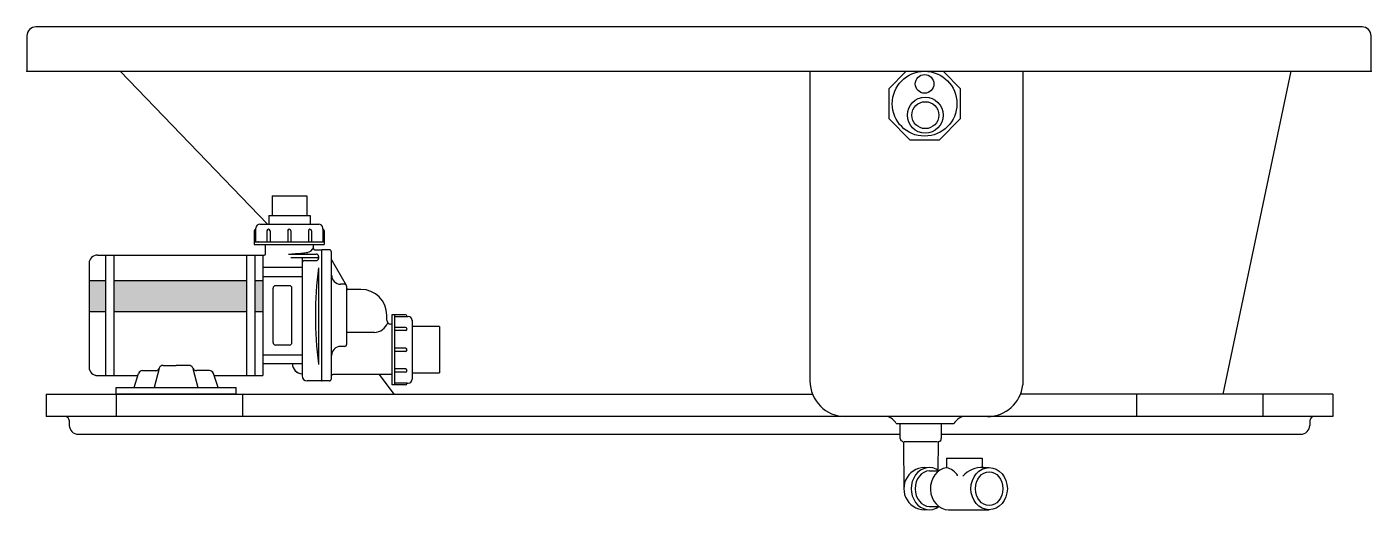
# Model space of a CAD drawing. Header units: millimetres. Extents: x -1241.34 to -1239.82, y 2261.36 to 2261.91.
import ezdxf

# ---------------------------------------------------------------- set-up
doc = ezdxf.new("R2010")
doc.units = ezdxf.units.MM
doc.layers.add('jacuzzi', color=1, linetype='Continuous')

msp = doc.modelspace()

# ---------------------------------------------------------------- hatches: boundary and pattern name
at = {"layer": 'jacuzzi'}
h = msp.add_hatch(color=256, dxfattribs=at)
h.paths.add_polyline_path([(-1241.2413, 2261.6206), (-1241.2413, 2261.5859), (-1241.0914, 2261.5859), (-1241.0914, 2261.6206)])
h.paths.add_polyline_path([(-1241.2506, 2261.6206), (-1241.2693, 2261.6206), (-1241.2693, 2261.5859), (-1241.2506, 2261.5859)])
h.paths.add_polyline_path([(-1241.0821, 2261.5859), (-1241.0728, 2261.5859), (-1241.0728, 2261.6206), (-1241.0821, 2261.6206)])

# ---------------------------------------------------------------- linework, layer by layer
for p, q in [((-1241.2343, 2261.857), (-1241.0676, 2261.6844)), ((-1240.4543, 2261.857), (-1240.4543, 2261.5073)), ((-1240.2135, 2261.857), (-1240.2135, 2261.5029)), ((-1239.9868, 2261.4923), (-1239.91, 2261.857)), ((-1241.0624, 2261.7164), (-1241.023, 2261.7164)), ((-1241.0762, 2261.6844), (-1241.0097, 2261.6844)), ((-1241.0662, 2261.6941), (-1241.0192, 2261.6941)), ((-1241.0807, 2261.6787), (-1241.0807, 2261.6799)), ((-1241.0807, 2261.6786), (-1241.0807, 2261.6799)), ((-1241.0807, 2261.6644), (-1241.0807, 2261.6786)), ((-1241.0052, 2261.6787), (-1241.0052, 2261.6799)), ((-1241.0052, 2261.6786), (-1241.0052, 2261.6799)), ((-1241.0052, 2261.6786), (-1241.0052, 2261.6644)), ((-1241.0825, 2261.6644), (-1241.0034, 2261.6644)), ((-1241.0825, 2261.6614), (-1241.0034, 2261.6614)), ((-1241.0699, 2261.6509), (-1241.0699, 2261.6614)), ((-1241.0157, 2261.657), (-1241.0157, 2261.6614)), ((-1241.0143, 2261.6556), (-1241.0063, 2261.6556)), ((-1241.0143, 2261.6555), (-1241.0063, 2261.6555)), ((-1241.0063, 2261.5074), (-1241.0063, 2261.6555)), ((-1241.0063, 2261.5074), (-1241.0063, 2261.6555)), ((-1240.998, 2261.6555), (-1241.0063, 2261.6555)), ((-1241.2693, 2261.6402), (-1241.2693, 2261.5229)), ((-1241.2693, 2261.6402), (-1241.2693, 2261.5228)), ((-1241.26, 2261.6495), (-1241.0713, 2261.6495)), ((-1241.2506, 2261.6495), (-1241.2506, 2261.5135)), ((-1241.2506, 2261.6495), (-1241.2506, 2261.5135)), ((-1241.2413, 2261.6495), (-1241.2413, 2261.5135)), ((-1241.2413, 2261.6495), (-1241.2413, 2261.5135)), ((-1241.0914, 2261.6495), (-1241.0914, 2261.5135)), ((-1241.0821, 2261.6495), (-1241.0821, 2261.5135)), ((-1241.0728, 2261.6495), (-1241.0728, 2261.5268)), ((-1241.0728, 2261.6475), (-1241.0728, 2261.5267)), ((-1241.044, 2261.6506), (-1241.0125, 2261.6506)), ((-1241.0413, 2261.6468), (-1241.0099, 2261.6468)), ((-1241.0259, 2261.6432), (-1241.0125, 2261.6432)), ((-1241.0099, 2261.648), (-1241.0099, 2261.6459)), ((-1241.0099, 2261.648), (-1241.0099, 2261.6458)), ((-1240.9952, 2261.5102), (-1240.9952, 2261.6527)), ((-1240.9783, 2261.6152), (-1240.9952, 2261.6445)), ((-1241.0728, 2261.636), (-1241.0285, 2261.636)), ((-1241.0728, 2261.6252), (-1241.0285, 2261.6252)), ((-1241.0099, 2261.6341), (-1241.0099, 2261.5259)), ((-1241.2693, 2261.6206), (-1241.2506, 2261.6206)), ((-1241.2413, 2261.6206), (-1241.0914, 2261.6206)), ((-1241.0821, 2261.6206), (-1241.0728, 2261.6206)), ((-1241.0613, 2261.5507), (-1241.0613, 2261.6121)), ((-1241.0428, 2261.6149), (-1241.0585, 2261.6149)), ((-1241.04, 2261.5507), (-1241.04, 2261.6121)), ((-1240.9807, 2261.6166), (-1240.985, 2261.6166)), ((-1240.9779, 2261.5491), (-1240.9779, 2261.6138)), ((-1240.962, 2261.6108), (-1240.9765, 2261.6108)), ((-1241.2693, 2261.5859), (-1241.2506, 2261.5859)), ((-1241.2413, 2261.5859), (-1241.0914, 2261.5859)), ((-1241.0821, 2261.5859), (-1241.0728, 2261.5859)), ((-1240.9327, 2261.576), (-1240.9327, 2261.5815)), ((-1240.927, 2261.582), (-1240.927, 2261.5029)), ((-1240.9241, 2261.582), (-1240.9241, 2261.5029)), ((-1240.9241, 2261.5802), (-1240.9086, 2261.5802)), ((-1240.9278, 2261.5715), (-1240.9283, 2261.5715)), ((-1240.9041, 2261.5758), (-1240.9041, 2261.5092)), ((-1240.9041, 2261.5757), (-1240.9041, 2261.5092)), ((-1240.873, 2261.5688), (-1240.9041, 2261.5688)), ((-1240.873, 2261.5687), (-1240.9041, 2261.5687)), ((-1240.873, 2261.5688), (-1240.873, 2261.5204)), ((-1240.873, 2261.5687), (-1240.873, 2261.5166)), ((-1241.0428, 2261.5479), (-1241.0585, 2261.5479)), ((-1240.9467, 2261.5621), (-1240.9779, 2261.5621)), ((-1241.0728, 2261.5367), (-1241.0285, 2261.5367)), ((-1241.0728, 2261.5367), (-1241.0728, 2261.5268)), ((-1241.0728, 2261.5367), (-1241.0728, 2261.5267)), ((-1241.0285, 2261.5367), (-1241.0285, 2261.5268)), ((-1241.0285, 2261.5367), (-1241.0285, 2261.5267)), ((-1240.9807, 2261.5463), (-1240.985, 2261.5463)), ((-1241.2089, 2261.519), (-1241.1942, 2261.519)), ((-1241.2089, 2261.519), (-1241.1942, 2261.519)), ((-1241.1901, 2261.5214), (-1241.1956, 2261.5001)), ((-1241.1901, 2261.5213), (-1241.1956, 2261.5001)), ((-1241.1856, 2261.5249), (-1241.171, 2261.5249)), ((-1241.1856, 2261.5248), (-1241.171, 2261.5248)), ((-1241.1565, 2261.5249), (-1241.171, 2261.5249)), ((-1241.1565, 2261.5248), (-1241.171, 2261.5248)), ((-1241.1519, 2261.5214), (-1241.1464, 2261.5001)), ((-1241.1519, 2261.5213), (-1241.1464, 2261.5001)), ((-1241.1332, 2261.519), (-1241.1478, 2261.519)), ((-1241.1332, 2261.519), (-1241.1478, 2261.519)), ((-1241.0285, 2261.5268), (-1241.0728, 2261.5268)), ((-1241.0728, 2261.5268), (-1241.0728, 2261.5135)), ((-1241.0728, 2261.5267), (-1241.0728, 2261.5135)), ((-1240.873, 2261.5241), (-1240.873, 2261.5204)), ((-1240.873, 2261.5204), (-1240.873, 2261.5167)), ((-1241.26, 2261.5135), (-1241.2141, 2261.5135)), ((-1241.26, 2261.5135), (-1241.2141, 2261.5135)), ((-1241.2185, 2261.5001), (-1241.2133, 2261.5158)), ((-1241.2185, 2261.5001), (-1241.2133, 2261.5158)), ((-1241.1235, 2261.5001), (-1241.1287, 2261.5158)), ((-1241.1235, 2261.5001), (-1241.1287, 2261.5158)), ((-1241.128, 2261.5135), (-1241.0728, 2261.5135)), ((-1241.0285, 2261.5154), (-1241.0285, 2261.5133)), ((-1241.0285, 2261.5154), (-1241.0285, 2261.5133)), ((-1241.0063, 2261.5074), (-1241.0227, 2261.5074)), ((-1240.998, 2261.5074), (-1241.0063, 2261.5074)), ((-1240.927, 2261.5145), (-1240.9937, 2261.5145)), ((-1240.9412, 2261.5145), (-1240.9247, 2261.4923)), ((-1240.9098, 2261.5047), (-1240.9241, 2261.5047)), ((-1240.9098, 2261.5047), (-1240.9086, 2261.5047)), ((-1240.9098, 2261.5047), (-1240.9086, 2261.5047)), ((-1240.873, 2261.5161), (-1240.9041, 2261.5161)), ((-1241.3177, 2261.4923), (-1240.4513, 2261.4923)), ((-1241.3177, 2261.4923), (-1241.3177, 2261.4672)), ((-1241.2388, 2261.5001), (-1241.1032, 2261.5001)), ((-1241.2388, 2261.5001), (-1241.1032, 2261.5001)), ((-1241.2388, 2261.4923), (-1241.2388, 2261.5001)), ((-1241.2388, 2261.4922), (-1241.2388, 2261.5001)), ((-1241.2388, 2261.4923), (-1241.2388, 2261.4672)), ((-1241.1032, 2261.4923), (-1241.2388, 2261.4923)), ((-1241.1032, 2261.4922), (-1241.2388, 2261.4922)), ((-1241.1032, 2261.4923), (-1241.1032, 2261.5001)), ((-1241.1032, 2261.4922), (-1241.1032, 2261.5001)), ((-1241.0957, 2261.4923), (-1241.0957, 2261.4672)), ((-1239.863, 2261.4923), (-1240.2164, 2261.4923)), ((-1240.0851, 2261.4923), (-1240.0851, 2261.4672)), ((-1239.942, 2261.4923), (-1239.942, 2261.4672)), ((-1239.942, 2261.4923), (-1239.942, 2261.4672)), ((-1239.863, 2261.4923), (-1239.863, 2261.4672)), ((-1239.863, 2261.4672), (-1241.3177, 2261.4672)), ((-1241.2917, 2261.4622), (-1241.2917, 2261.4572)), ((-1240.2914, 2261.4591), (-1240.3566, 2261.4591)), ((-1240.3521, 2261.4422), (-1240.3521, 2261.4591)), ((-1240.3056, 2261.4422), (-1240.3056, 2261.4591)), ((-1239.8891, 2261.4622), (-1239.8891, 2261.4572)), ((-1241.2817, 2261.4471), (-1240.3521, 2261.4471)), ((-1240.3056, 2261.4471), (-1239.8991, 2261.4471)), ((-1240.3486, 2261.4379), (-1240.3481, 2261.3857)), ((-1240.3478, 2261.4391), (-1240.3099, 2261.4391)), ((-1240.3092, 2261.4379), (-1240.3095, 2261.4068)), ((-1240.2997, 2261.4202), (-1240.2997, 2261.4089)), ((-1240.2997, 2261.4202), (-1240.2595, 2261.4202)), ((-1240.2595, 2261.4202), (-1240.2595, 2261.409)), ((-1240.3191, 2261.4057), (-1240.3155, 2261.4057)), ((-1240.3155, 2261.4057), (-1240.3087, 2261.4057)), ((-1240.2581, 2261.4095), (-1240.2516, 2261.4095)), ((-1240.3191, 2261.3657), (-1240.3155, 2261.3657)), ((-1240.3155, 2261.3657), (-1240.3087, 2261.3657)), ((-1240.2975, 2261.3619), (-1240.2516, 2261.3619)), ((-1240.257, 2261.3619), (-1240.2516, 2261.3619))]:
    msp.add_line(p, q, dxfattribs=at)
msp.add_lwpolyline([(-1241.3296, 2261.9071, 0.414214), (-1241.3397, 2261.8971), (-1241.3397, 2261.857), (-1239.8197, 2261.857), (-1239.8197, 2261.8971, 0.414214), (-1239.8297, 2261.9071)], format="xyb", close=True, dxfattribs=at)
for points in [[(-1240.3457, 2261.8567), (-1240.3652, 2261.8373), (-1240.3652, 2261.8036), (-1240.3414, 2261.7798), (-1240.341, 2261.7798)], [(-1240.3414, 2261.7798), (-1240.3077, 2261.7798), (-1240.2839, 2261.8036), (-1240.2839, 2261.8373), (-1240.3034, 2261.8567)], [(-1241.0624, 2261.7164), (-1241.0624, 2261.6941)], [(-1241.023, 2261.7164), (-1241.023, 2261.6941)], [(-1241.0662, 2261.6941), (-1241.0662, 2261.6844)], [(-1241.0192, 2261.6941), (-1241.0192, 2261.6844)], [(-1241.0825, 2261.6768), (-1241.0825, 2261.6614)], [(-1241.0683, 2261.6768), (-1241.0683, 2261.6644)], [(-1241.0647, 2261.6768), (-1241.0647, 2261.6644)], [(-1241.0448, 2261.6768), (-1241.0448, 2261.6644)], [(-1241.0411, 2261.6768), (-1241.0411, 2261.6644)], [(-1241.0214, 2261.6768), (-1241.0214, 2261.6644)], [(-1241.0178, 2261.6768), (-1241.0178, 2261.6644)], [(-1241.0034, 2261.6768), (-1241.0034, 2261.6614)], [(-1241.0285, 2261.6468), (-1241.0285, 2261.5367)], [(-1240.9116, 2261.582), (-1240.927, 2261.582)], [(-1240.9116, 2261.5678), (-1240.9241, 2261.5678)], [(-1240.9116, 2261.5642), (-1240.9241, 2261.5642)], [(-1240.9116, 2261.5443), (-1240.9241, 2261.5443)], [(-1240.9116, 2261.5406), (-1240.9241, 2261.5406)], [(-1241.0285, 2261.5268), (-1241.0285, 2261.5219), (-1241.0285, 2261.5154)], [(-1241.0285, 2261.5267), (-1241.0285, 2261.5219), (-1241.0285, 2261.5154)], [(-1240.9116, 2261.5209), (-1240.9241, 2261.5209)], [(-1240.9116, 2261.5173), (-1240.9241, 2261.5173)], [(-1240.9116, 2261.5029), (-1240.927, 2261.5029)]]:
    msp.add_lwpolyline(points, dxfattribs=at)
msp.add_lwpolyline([(-1241.044, 2261.6506, 0.008376), (-1241.036, 2261.6511, 0.008376), (-1241.028, 2261.6518, 0.00574), (-1241.0226, 2261.6524, 0.000724), (-1241.0219, 2261.6525)], format="xyb", dxfattribs=at)
for centre, radius in [((-1240.3246, 2261.8204), 0.0366), ((-1240.3246, 2261.8428), 0.0105), ((-1240.3238, 2261.8075), 0.0203), ((-1240.3238, 2261.8075), 0.0152)]:
    msp.add_circle(centre, radius, dxfattribs=at)
for centre, radius, start, end in [((-1241.0762, 2261.6799), 0.00452, 90, 180), ((-1241.0097, 2261.6799), 0.00452, 0, 90), ((-1241.0807, 2261.6768), 0.00181, 90, 180), ((-1241.0665, 2261.6768), 0.00181, 0, 180), ((-1241.043, 2261.6768), 0.00181, 0, 180), ((-1241.0196, 2261.6768), 0.00181, 0, 180), ((-1241.0052, 2261.6768), 0.00181, 0, 90), ((-1241.0235, 2261.6604), 0.008, 273.3278, 346.1608), ((-1241.0143, 2261.657), 0.00142, 180, 270), ((-1241.0143, 2261.6569), 0.00142, 180, 270), ((-1240.998, 2261.6527), 0.00279, 0, 90), ((-1241.26, 2261.6402), 0.00931, 90, 180), ((-1241.26, 2261.6402), 0.00931, 90, 180), ((-1241.0713, 2261.6509), 0.00142, 270, 0), ((-1241.0259, 2261.6406), 0.00262, 90, 180), ((-1241.0125, 2261.648), 0.00262, 0, 90), ((-1241.0125, 2261.6458), 0.00262, 270, 0), ((-1240.6054, 2261.581), 0.4081, 172.3703, 187.6297), ((-1240.6054, 2261.581), 0.4081, 172.3703, 187.6297), ((-1240.985, 2261.6268), 0.0102, 180, 270), ((-1241.0585, 2261.6121), 0.00279, 90, 180), ((-1241.0428, 2261.6121), 0.00279, 0, 90), ((-1240.9807, 2261.6138), 0.00279, 0, 90), ((-1240.9765, 2261.6122), 0.00142, 180, 270), ((-1240.962, 2261.5815), 0.0293, 0, 90), ((-1240.9116, 2261.5802), 0.00181, 0, 90), ((-1240.9086, 2261.5757), 0.00452, 0, 90), ((-1240.9479, 2261.5801), 0.018, 273.8645, 336.2532), ((-1240.9283, 2261.576), 0.00443, 180, 270), ((-1240.9278, 2261.5723), 0.000745, 270, 345.1417), ((-1240.9116, 2261.566), 0.00181, 270, 90), ((-1241.0585, 2261.5507), 0.00279, 180, 270), ((-1241.0428, 2261.5507), 0.00279, 270, 0), ((-1240.9807, 2261.5491), 0.00279, 270, 0), ((-1240.985, 2261.5361), 0.0102, 90, 180), ((-1240.9116, 2261.5425), 0.00181, 270, 90), ((-1241.26, 2261.5229), 0.00931, 180, 270), ((-1241.26, 2261.5228), 0.00931, 180, 270), ((-1241.2089, 2261.5144), 0.00466, 90, 161.6055), ((-1241.2089, 2261.5143), 0.00466, 90, 161.6055), ((-1241.1942, 2261.5237), 0.00466, 270, 338.1026), ((-1241.1942, 2261.5236), 0.00466, 270, 338.1026), ((-1241.1856, 2261.5202), 0.00466, 90, 158.1026), ((-1241.1856, 2261.5202), 0.00466, 90, 158.1026), ((-1241.1565, 2261.5202), 0.00466, 21.8974, 90), ((-1241.1565, 2261.5202), 0.00466, 21.8974, 90), ((-1241.1478, 2261.5237), 0.00466, 201.8974, 270), ((-1241.1478, 2261.5236), 0.00466, 201.8974, 270), ((-1241.1332, 2261.5144), 0.00466, 18.3945, 90), ((-1241.1332, 2261.5143), 0.00466, 18.3945, 90), ((-1241.028, 2261.5268), 0.0114, 180, 267.6128), ((-1241.028, 2261.5267), 0.0114, 180, 267.6128), ((-1240.9116, 2261.5191), 0.00181, 270, 90), ((-1241.0227, 2261.5133), 0.00587, 180, 270), ((-1241.0227, 2261.5133), 0.00587, 180, 270), ((-1240.998, 2261.5102), 0.00279, 270, 0), ((-1240.9937, 2261.5131), 0.00142, 90, 180), ((-1240.9116, 2261.5047), 0.00181, 270, 0), ((-1240.9086, 2261.5092), 0.00452, 270, 0), ((-1240.4141, 2261.5073), 0.0401, 180, 270), ((-1240.4141, 2261.5073), 0.0401, 180, 270), ((-1240.2534, 2261.5073), 0.0401, 270, 353.6678), ((-1241.2967, 2261.4622), 0.00502, 0, 90), ((-1241.2817, 2261.4572), 0.01, 180, 270), ((-1240.3707, 2261.4517), 0.0159, 27.9065, 77.2135), ((-1240.3707, 2261.4517), 0.0159, 27.9065, 77.2135), ((-1240.2773, 2261.4517), 0.0159, 102.7865, 152.0935), ((-1240.2773, 2261.4517), 0.0159, 102.7865, 152.0935), ((-1239.8991, 2261.4572), 0.01, 270, 0), ((-1239.8841, 2261.4622), 0.00502, 90, 180), ((-1240.3488, 2261.4423), 0.00323, 180, 257.8805), ((-1240.309, 2261.4423), 0.00332, 282.9426, 0), ((-1240.3498, 2261.4379), 0.00124, 0.5, 77.8805), ((-1240.3079, 2261.4379), 0.00124, 102.9426, 179.5), ((-1240.3243, 2261.3857), 0.0238, 83.247, 276.753), ((-1240.3039, 2261.3903), 0.0195, 30.9126, 77.4645), ((-1240.2599, 2261.381), 0.0286, 86.2144, 138.9882)]:
    msp.add_arc(centre, radius, start, end, dxfattribs=at)
for centre, major_axis, ratio, start_param, end_param in [((-1240.3191, 2261.3857), (0, 0.0238), 0.865498, -0.550504, 3.692097), ((-1240.3191, 2261.3857), (0, -0.02), 0.806411, 3.141593, 6.283185), ((-1240.2975, 2261.3857), (0, 0.0238), 0.865498, 0.104415, 3.141593)]:
    msp.add_ellipse(centre, major_axis=major_axis, ratio=ratio, start_param=start_param, end_param=end_param, dxfattribs=at)
for major_axis, ratio in [((0, -0.0238), 0.865498), ((0, -0.0191), 0.806411)]:
    msp.add_ellipse((-1240.2516, 2261.3857), major_axis=major_axis, ratio=ratio, dxfattribs=at)
for p in [(-1241.3397, 2261.857), (-1239.8197, 2261.857), (-1241.0783, 2261.6644), (-1241.0063, 2261.5074)]:
    msp.add_point(p, dxfattribs=at)

doc.saveas('drawing.dxf')
